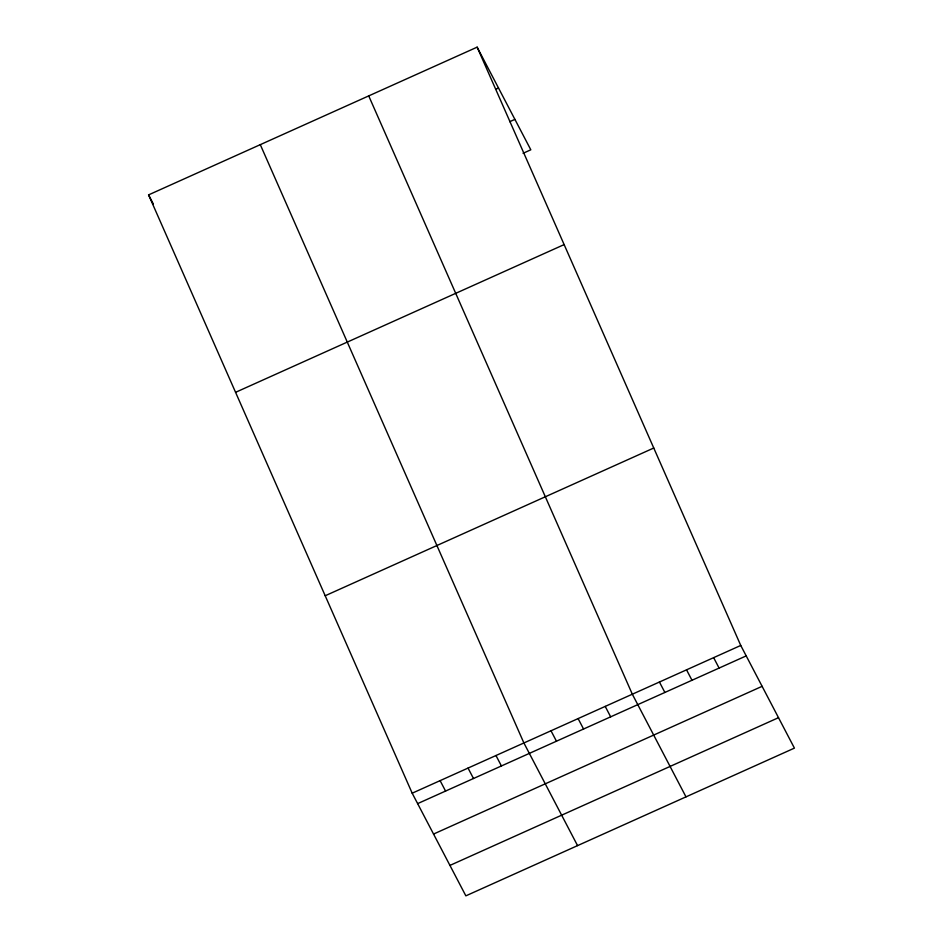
<?xml version="1.0" encoding="UTF-8"?>
<svg xmlns="http://www.w3.org/2000/svg" width="943" height="943" viewBox="0 0 943 943"><rect width="100%" height="100%" fill="white"/><g stroke="black" fill="none" stroke-linecap="round" stroke-linejoin="round"><path stroke-width="1.41" d="M477.146 47.15L740.75 645.46L794.419 748.117L465.854 895.85L412.185 793.193L148.581 194.883L477.146 47.15L530.815 149.807L523.07 153.285M495.935 89.172L498.517 88.017M509.739 121.694L514.902 119.372M235.573 392.323L564.138 244.591M325.194 595.752L653.758 448.019M412.185 793.193L740.75 645.46M417.631 803.625L746.196 655.892M433.544 834.06L762.109 686.327M449.941 865.415L778.505 717.682M713.639 657.648L719.096 668.08M686.539 669.836L691.985 680.268M659.428 682.025L664.886 692.457M685.985 796.87L632.329 694.213L368.725 95.903M605.217 706.401L610.663 716.833M578.106 718.59L583.564 729.022M551.007 730.778L556.453 741.21M577.564 845.623L523.895 742.966L260.292 144.656M495.971 755.52L501.417 765.952M468.046 768.085L473.492 778.505M148.581 194.883L153.355 204.006M440.11 780.639L445.567 791.071"/></g></svg>
